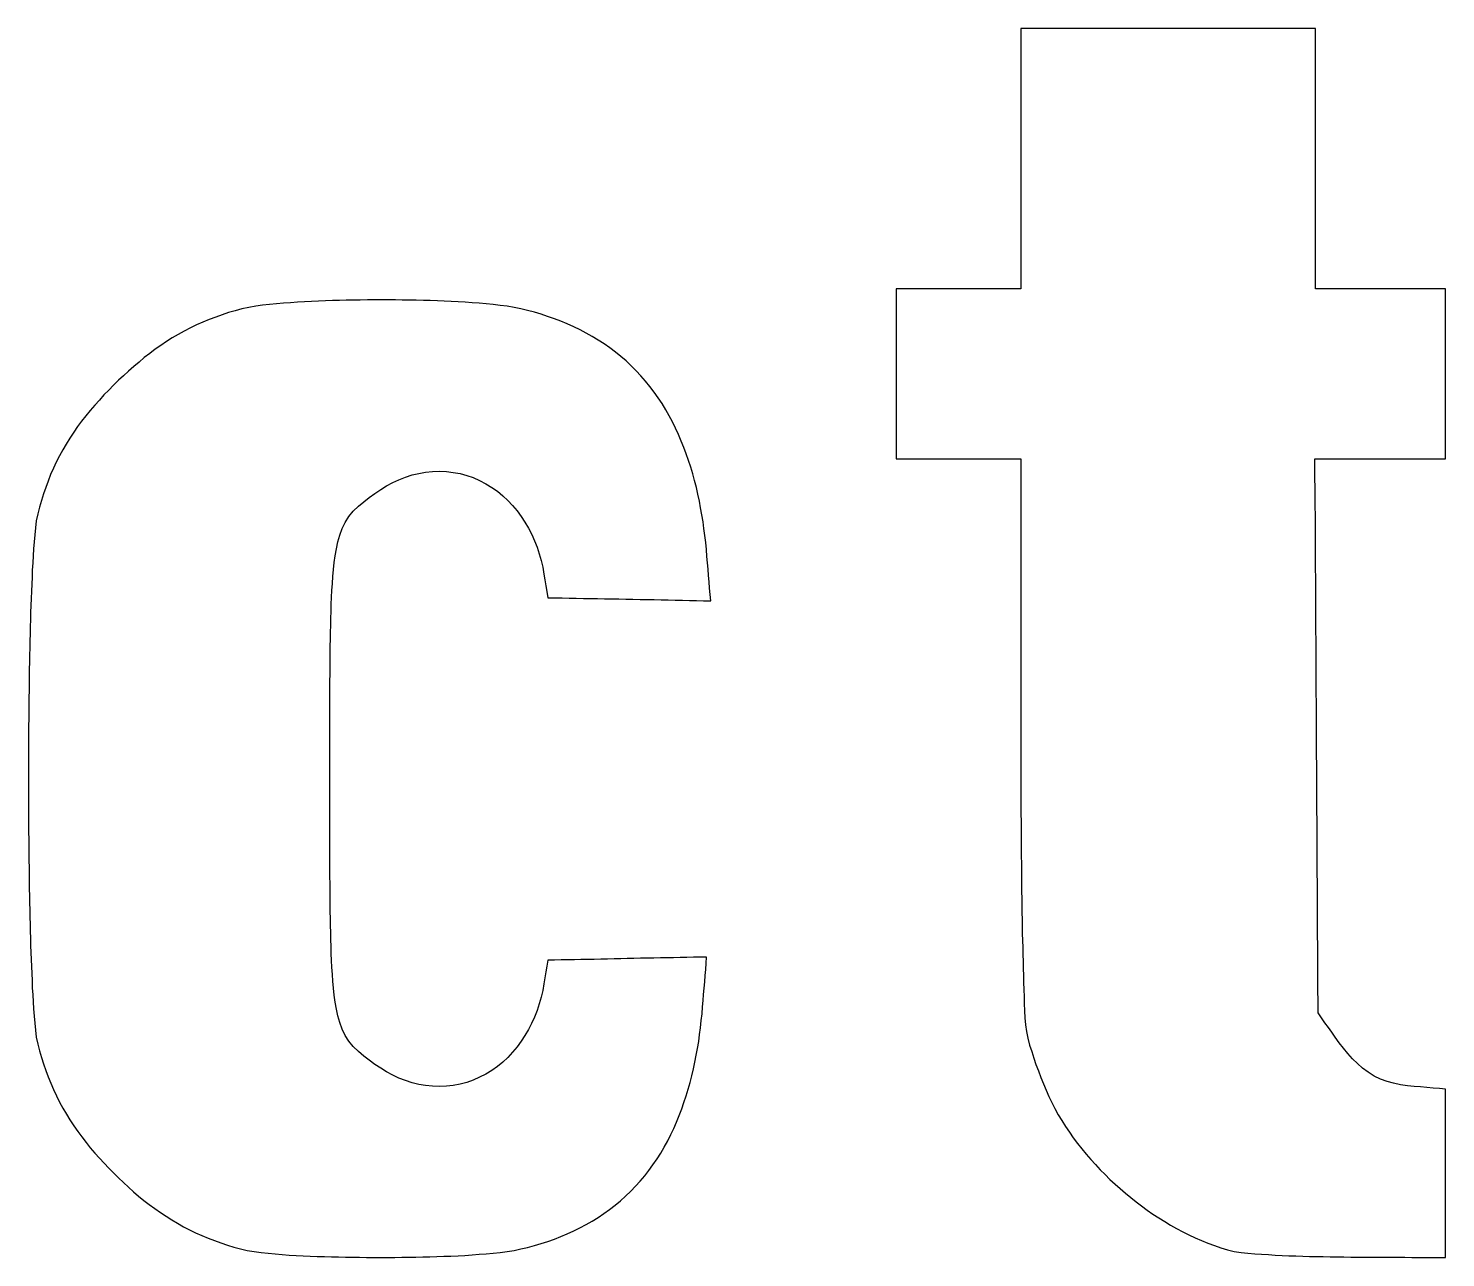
# Model space of a CAD drawing. Extents: x 0 to 428, y 0 to 74.
# Drawn here: x 114.5 to 185.1, y 11.3 to 72.6 of the extents above; entities that cross this region are included whole.
import ezdxf

# ---------------------------------------------------------------- set-up
doc = ezdxf.new("R2010")
doc.units = 0
doc.layers.add('ink_ext_XXXXXX', color=7, linetype='CONTINUOUS')

msp = doc.modelspace()

# ---------------------------------------------------------------- linework, layer by layer
at = {"layer": 'ink_ext_XXXXXX', "color": 7}
for points in [[(163.971111, 72.575208), (163.971111, 72.222431), (163.971111, 71.878472), (163.971111, 71.525694), (163.971111, 71.172917), (163.971111, 70.820139), (163.971111, 70.476181), (163.971111, 70.123403), (163.971111, 69.770625), (163.971111, 69.417847), (163.971111, 69.065069), (163.971111, 68.721111), (163.971111, 68.368333), (163.971111, 68.015556), (163.971111, 67.662778), (163.971111, 67.31), (163.971111, 66.966042), (163.971111, 66.613264), (163.971111, 66.260486), (163.971111, 65.907708), (163.971111, 65.56375), (163.971111, 65.210972), (163.971111, 64.858194), (163.971111, 64.505417), (163.971111, 64.152639), (163.971111, 63.808681), (163.971111, 63.455903), (163.971111, 63.103125), (163.971111, 62.750347), (163.971111, 62.406389), (163.971111, 62.053611), (163.971111, 61.700833), (163.971111, 61.348056), (163.971111, 60.995278), (163.971111, 60.651319), (163.971111, 60.298542), (163.971111, 59.945764), (163.971111, 59.592986), (163.627153, 59.592986), (163.283194, 59.592986), (162.939236, 59.592986), (162.595278, 59.592986), (162.2425, 59.592986), (161.898542, 59.592986), (161.554583, 59.592986), (161.210625, 59.592986), (160.866667, 59.592986), (160.522708, 59.592986), (160.17875, 59.592986), (159.834792, 59.592986), (159.490833, 59.592986), (159.138056, 59.592986), (158.794097, 59.592986), (158.450139, 59.592986), (158.106181, 59.592986), (157.762222, 59.592986), (157.762222, 59.240208), (157.762222, 58.887431), (157.762222, 58.534653), (157.762222, 58.181875), (157.762222, 57.829097), (157.762222, 57.476319), (157.762222, 57.123542), (157.762222, 56.770764), (157.762222, 56.417986), (157.762222, 56.065208), (157.762222, 55.712431), (157.762222, 55.359653), (157.762222, 55.006875), (157.762222, 54.654097), (157.762222, 54.301319), (157.762222, 53.948542), (157.762222, 53.595764), (157.762222, 53.242986), (157.762222, 52.890208), (157.762222, 52.537431), (157.762222, 52.184653), (157.762222, 51.831875), (157.762222, 51.479097), (157.762222, 51.126319), (158.106181, 51.126319), (158.450139, 51.126319), (158.794097, 51.126319), (159.138056, 51.126319), (159.490833, 51.126319), (159.834792, 51.126319), (160.17875, 51.126319), (160.522708, 51.126319), (160.866667, 51.126319), (161.210625, 51.126319), (161.554583, 51.126319), (161.898542, 51.126319), (162.2425, 51.126319), (162.595278, 51.126319), (162.939236, 51.126319), (163.283194, 51.126319), (163.627153, 51.126319), (163.971111, 51.126319), (163.971111, 50.782361), (163.971111, 50.438403), (163.971111, 50.085625), (163.971111, 49.741667), (163.971111, 49.397708), (163.971111, 49.05375), (163.971111, 48.700972), (163.971111, 48.357014), (163.971111, 48.013056), (163.971111, 47.669097), (163.971111, 47.316319), (163.971111, 46.972361), (163.971111, 46.628403), (163.971111, 46.275625), (163.971111, 45.931667), (163.971111, 45.587708), (163.971111, 45.24375), (163.971111, 44.890972), (163.971111, 44.547014), (163.971111, 44.203056), (163.971111, 43.859097), (163.971111, 43.506319), (163.971111, 43.162361), (163.971111, 42.818403), (163.971111, 42.465625), (163.971111, 42.121667), (163.971111, 41.777708), (163.971111, 41.43375), (163.971111, 41.080972), (163.971111, 40.737014), (163.971111, 40.393056), (163.971111, 40.049097), (163.971111, 39.696319), (163.971111, 39.352361), (163.971111, 39.008403), (163.971111, 38.655625), (163.971111, 38.311667), (163.971111, 37.967708), (163.971111, 37.62375), (163.971111, 37.270972), (163.971111, 36.918194), (163.971111, 36.574236), (163.971111, 36.221458), (163.971111, 35.868681), (163.971111, 35.524722), (163.971111, 35.171944), (163.979931, 34.827986), (163.979931, 34.475208), (163.979931, 34.122431), (163.979931, 33.778472), (163.979931, 33.425694), (163.98875, 33.072917), (163.98875, 32.728958), (163.98875, 32.376181), (163.997569, 32.023403), (163.997569, 31.679444), (163.997569, 31.326667), (164.006389, 30.973889), (164.006389, 30.629931), (164.006389, 30.277153), (164.015208, 29.924375), (164.015208, 29.580417), (164.024028, 29.227639), (164.024028, 28.883681), (164.032847, 28.530903), (164.041667, 28.178125), (164.041667, 27.834167), (164.050486, 27.481389), (164.059306, 27.128611), (164.068125, 26.784653), (164.076944, 26.431875), (164.085764, 26.079097), (164.094583, 25.735139), (164.103403, 25.382361), (164.112222, 25.038403), (164.121042, 24.685625), (164.138681, 24.332847), (164.1475, 23.988889), (164.165139, 23.636111), (164.182778, 23.283333), (164.209236, 22.939375), (164.253333, 22.595417), (164.323889, 22.260278), (164.412083, 21.925139), (164.517917, 21.598819), (164.62375, 21.2725), (164.729583, 20.955), (164.853056, 20.6375), (164.976528, 20.311181), (165.1, 19.993681), (165.232292, 19.685), (165.373403, 19.3675), (165.523333, 19.058819), (165.673264, 18.758958), (165.840833, 18.450278), (166.017222, 18.159236), (166.202431, 17.868194), (166.396458, 17.577153), (166.590486, 17.294931), (166.802153, 17.021528), (167.013819, 16.748125), (167.234306, 16.483542), (167.463611, 16.227778), (167.692917, 15.972014), (167.931042, 15.71625), (168.169167, 15.478125), (168.416111, 15.231181), (168.671875, 15.001875), (168.927639, 14.772569), (169.183403, 14.543264), (169.456806, 14.322778), (169.721389, 14.111111), (169.994792, 13.908264), (170.277014, 13.705417), (170.559236, 13.502569), (170.850278, 13.317361), (171.141319, 13.132153), (171.432361, 12.955764), (171.732222, 12.788194), (172.040903, 12.620625), (172.349583, 12.470694), (172.658264, 12.320764), (172.975764, 12.188472), (173.293264, 12.056181), (173.619583, 11.932708), (173.945903, 11.826875), (174.272222, 11.729861), (174.607361, 11.641667), (174.951319, 11.58875), (175.286458, 11.553472), (175.630417, 11.527014), (175.965556, 11.500556), (176.309514, 11.482917), (176.653472, 11.465278), (176.988611, 11.447639), (177.332569, 11.43), (177.676528, 11.421181), (178.020486, 11.412361), (178.355625, 11.394722), (178.699583, 11.385903), (179.043542, 11.385903), (179.3875, 11.377083), (179.722639, 11.368264), (180.066597, 11.368264), (180.410556, 11.359444), (180.745694, 11.359444), (181.089653, 11.359444), (181.424792, 11.359444), (181.759931, 11.359444), (182.095069, 11.350625), (182.439028, 11.350625), (182.774167, 11.350625), (183.109306, 11.350625), (183.453264, 11.341806), (183.788403, 11.341806), (184.123542, 11.341806), (184.458681, 11.341806), (184.802639, 11.341806), (185.137778, 11.332986), (185.137778, 11.685764), (185.137778, 12.038542), (185.137778, 12.3825), (185.137778, 12.735278), (185.137778, 13.088056), (185.137778, 13.432014), (185.137778, 13.784792), (185.137778, 14.137569), (185.137778, 14.481528), (185.137778, 14.834306), (185.137778, 15.187083), (185.137778, 15.531042), (185.137778, 15.883819), (185.137778, 16.236597), (185.137778, 16.580556), (185.137778, 16.933333), (185.137778, 17.286111), (185.137778, 17.630069), (185.137778, 17.982847), (185.137778, 18.335625), (185.137778, 18.679583), (185.137778, 19.032361), (185.137778, 19.385139), (185.137778, 19.729097), (184.829097, 19.755556), (184.511597, 19.782014), (184.202917, 19.808472), (183.885417, 19.834931), (183.576736, 19.861389), (183.232778, 19.896667), (182.888819, 19.949583), (182.544861, 20.020139), (182.218542, 20.108333), (181.892222, 20.231806), (181.583542, 20.381736), (181.283681, 20.566944), (181.001458, 20.769792), (180.745694, 20.999097), (180.49875, 21.237222), (180.269444, 21.501806), (180.048958, 21.766389), (179.837292, 22.039792), (179.634444, 22.322014), (179.466875, 22.560139), (179.299306, 22.798264), (179.122917, 23.036389), (178.955347, 23.283333), (178.787778, 23.521458), (178.787778, 23.865417), (178.787778, 24.209375), (178.778958, 24.553333), (178.778958, 24.897292), (178.778958, 25.24125), (178.778958, 25.594028), (178.770139, 25.937986), (178.770139, 26.281944), (178.770139, 26.625903), (178.770139, 26.969861), (178.761319, 27.313819), (178.761319, 27.657778), (178.761319, 28.001736), (178.761319, 28.354514), (178.761319, 28.698472), (178.7525, 29.042431), (178.7525, 29.386389), (178.7525, 29.730347), (178.7525, 30.074306), (178.743681, 30.418264), (178.743681, 30.771042), (178.743681, 31.115), (178.743681, 31.458958), (178.734861, 31.802917), (178.734861, 32.146875), (178.734861, 32.490833), (178.734861, 32.834792), (178.734861, 33.17875), (178.726042, 33.531528), (178.726042, 33.875486), (178.726042, 34.219444), (178.726042, 34.563403), (178.717222, 34.907361), (178.717222, 35.251319), (178.717222, 35.595278), (178.717222, 35.948056), (178.708403, 36.292014), (178.708403, 36.635972), (178.708403, 36.979931), (178.708403, 37.323889), (178.708403, 37.667847), (178.699583, 38.011806), (178.699583, 38.355764), (178.699583, 38.708542), (178.699583, 39.0525), (178.690764, 39.396458), (178.690764, 39.740417), (178.690764, 40.084375), (178.690764, 40.428333), (178.690764, 40.772292), (178.681944, 41.125069), (178.681944, 41.469028), (178.681944, 41.812986), (178.681944, 42.156944), (178.673125, 42.500903), (178.673125, 42.844861), (178.673125, 43.188819), (178.673125, 43.532778), (178.673125, 43.885556), (178.664306, 44.229514), (178.664306, 44.573472), (178.664306, 44.917431), (178.664306, 45.261389), (178.655486, 45.605347), (178.655486, 45.949306), (178.655486, 46.293264), (178.655486, 46.646042), (178.646667, 46.99), (178.646667, 47.333958), (178.646667, 47.677917), (178.646667, 48.021875), (178.646667, 48.365833), (178.637847, 48.709792), (178.637847, 49.05375), (178.637847, 49.406528), (178.637847, 49.750486), (178.629028, 50.094444), (178.629028, 50.438403), (178.629028, 50.782361), (178.629028, 51.126319), (178.972986, 51.126319), (179.308125, 51.126319), (179.652083, 51.126319), (179.996042, 51.126319), (180.34, 51.126319), (180.683958, 51.126319), (181.027917, 51.126319), (181.371875, 51.126319), (181.707014, 51.126319), (182.050972, 51.126319), (182.394931, 51.126319), (182.738889, 51.126319), (183.082847, 51.126319), (183.426806, 51.126319), (183.770764, 51.126319), (184.105903, 51.126319), (184.449861, 51.126319), (184.793819, 51.126319), (185.137778, 51.126319), (185.137778, 51.479097), (185.137778, 51.831875), (185.137778, 52.184653), (185.137778, 52.537431), (185.137778, 52.890208), (185.137778, 53.242986), (185.137778, 53.595764), (185.137778, 53.948542), (185.137778, 54.301319), (185.137778, 54.654097), (185.137778, 55.006875), (185.137778, 55.359653), (185.137778, 55.712431), (185.137778, 56.065208), (185.137778, 56.417986), (185.137778, 56.770764), (185.137778, 57.123542), (185.137778, 57.476319), (185.137778, 57.829097), (185.137778, 58.181875), (185.137778, 58.534653), (185.137778, 58.887431), (185.137778, 59.240208), (185.137778, 59.592986), (184.793819, 59.592986), (184.458681, 59.592986), (184.114722, 59.592986), (183.770764, 59.592986), (183.426806, 59.592986), (183.091667, 59.592986), (182.747708, 59.592986), (182.40375, 59.592986), (182.059792, 59.592986), (181.724653, 59.592986), (181.380694, 59.592986), (181.036736, 59.592986), (180.692778, 59.592986), (180.357639, 59.592986), (180.013681, 59.592986), (179.669722, 59.592986), (179.325764, 59.592986), (178.990625, 59.592986), (178.646667, 59.592986), (178.646667, 59.945764), (178.646667, 60.298542), (178.646667, 60.651319), (178.646667, 60.995278), (178.646667, 61.348056), (178.646667, 61.700833), (178.646667, 62.053611), (178.646667, 62.406389), (178.646667, 62.750347), (178.646667, 63.103125), (178.646667, 63.455903), (178.646667, 63.808681), (178.646667, 64.152639), (178.646667, 64.505417), (178.646667, 64.858194), (178.646667, 65.210972), (178.646667, 65.56375), (178.646667, 65.907708), (178.646667, 66.260486), (178.646667, 66.613264), (178.646667, 66.966042), (178.646667, 67.31), (178.646667, 67.662778), (178.646667, 68.015556), (178.646667, 68.368333), (178.646667, 68.721111), (178.646667, 69.065069), (178.646667, 69.417847), (178.646667, 69.770625), (178.646667, 70.123403), (178.646667, 70.476181), (178.646667, 70.820139), (178.646667, 71.172917), (178.646667, 71.525694), (178.646667, 71.878472), (178.646667, 72.222431), (178.646667, 72.575208), (178.293889, 72.575208), (177.949931, 72.575208), (177.597153, 72.575208), (177.244375, 72.575208), (176.900417, 72.575208), (176.547639, 72.575208), (176.203681, 72.575208), (175.850903, 72.575208), (175.498125, 72.575208), (175.154167, 72.575208), (174.801389, 72.575208), (174.457431, 72.575208), (174.104653, 72.575208), (173.751875, 72.575208), (173.407917, 72.575208), (173.055139, 72.575208), (172.702361, 72.575208), (172.358403, 72.575208), (172.005625, 72.575208), (171.661667, 72.575208), (171.308889, 72.575208), (170.956111, 72.575208), (170.612153, 72.575208), (170.259375, 72.575208), (169.915417, 72.575208), (169.562639, 72.575208), (169.209861, 72.575208), (168.865903, 72.575208), (168.513125, 72.575208), (168.160347, 72.575208), (167.816389, 72.575208), (167.463611, 72.575208), (167.119653, 72.575208), (166.766875, 72.575208), (166.414097, 72.575208), (166.070139, 72.575208), (165.717361, 72.575208), (165.373403, 72.575208), (165.020625, 72.575208), (164.667847, 72.575208), (164.323889, 72.575208), (163.971111, 72.575208), (163.971111, 72.575208)], [(131.427361, 59.046181), (131.074583, 59.037361), (130.730625, 59.037361), (130.377847, 59.028542), (130.033889, 59.019722), (129.681111, 59.010903), (129.337153, 59.002083), (128.984375, 58.984444), (128.640417, 58.966806), (128.287639, 58.949167), (127.943681, 58.931528), (127.590903, 58.905069), (127.246944, 58.878611), (126.894167, 58.852153), (126.550208, 58.816875), (126.20625, 58.781597), (125.862292, 58.728681), (125.518333, 58.675764), (125.174375, 58.596389), (124.848056, 58.508194), (124.512917, 58.411181), (124.195417, 58.305347), (123.869097, 58.190694), (123.551597, 58.067222), (123.234097, 57.94375), (122.916597, 57.802639), (122.607917, 57.652708), (122.308056, 57.493958), (122.008194, 57.326389), (121.708333, 57.15), (121.426111, 56.973611), (121.135069, 56.779583), (120.861667, 56.585556), (120.588264, 56.382708), (120.314861, 56.171042), (120.050278, 55.950556), (119.785694, 55.730069), (119.529931, 55.500764), (119.274167, 55.271458), (119.027222, 55.042153), (118.780278, 54.795208), (118.542153, 54.557083), (118.304028, 54.310139), (118.074722, 54.054375), (117.845417, 53.798611), (117.616111, 53.542847), (117.404444, 53.278264), (117.192778, 53.004861), (116.989931, 52.731458), (116.795903, 52.449236), (116.601875, 52.158194), (116.425486, 51.867153), (116.257917, 51.576111), (116.090347, 51.27625), (115.931597, 50.967569), (115.790486, 50.658889), (115.649375, 50.341389), (115.525903, 50.023889), (115.402431, 49.706389), (115.296597, 49.380069), (115.190764, 49.05375), (115.09375, 48.727431), (115.005556, 48.392292), (114.935, 48.048333), (114.890903, 47.695556), (114.855625, 47.342778), (114.820347, 46.998819), (114.802708, 46.646042), (114.77625, 46.293264), (114.758611, 45.940486), (114.732153, 45.587708), (114.723333, 45.234931), (114.705694, 44.882153), (114.688056, 44.529375), (114.679236, 44.176597), (114.661597, 43.823819), (114.652778, 43.471042), (114.643958, 43.118264), (114.635139, 42.765486), (114.626319, 42.412708), (114.6175, 42.059931), (114.608681, 41.707153), (114.599861, 41.354375), (114.591042, 41.001597), (114.582222, 40.648819), (114.582222, 40.296042), (114.573403, 39.943264), (114.573403, 39.590486), (114.564583, 39.237708), (114.564583, 38.884931), (114.555764, 38.532153), (114.555764, 38.179375), (114.546944, 37.826597), (114.546944, 37.473819), (114.546944, 37.121042), (114.546944, 36.768264), (114.546944, 36.415486), (114.538125, 36.062708), (114.538125, 35.709931), (114.538125, 35.357153), (114.538125, 35.004375), (114.538125, 34.651597), (114.538125, 34.298819), (114.546944, 33.946042), (114.546944, 33.593264), (114.546944, 33.240486), (114.546944, 32.887708), (114.546944, 32.534931), (114.555764, 32.182153), (114.555764, 31.829375), (114.564583, 31.476597), (114.564583, 31.123819), (114.573403, 30.771042), (114.573403, 30.418264), (114.582222, 30.065486), (114.582222, 29.712708), (114.591042, 29.359931), (114.599861, 29.007153), (114.608681, 28.654375), (114.6175, 28.301597), (114.626319, 27.948819), (114.635139, 27.596042), (114.643958, 27.243264), (114.652778, 26.890486), (114.661597, 26.537708), (114.679236, 26.19375), (114.688056, 25.840972), (114.705694, 25.488194), (114.723333, 25.135417), (114.732153, 24.782639), (114.758611, 24.429861), (114.77625, 24.077083), (114.802708, 23.724306), (114.820347, 23.371528), (114.855625, 23.01875), (114.890903, 22.665972), (114.935, 22.322014), (115.005556, 21.969236), (115.09375, 21.642917), (115.190764, 21.307778), (115.296597, 20.981458), (115.402431, 20.655139), (115.525903, 20.337639), (115.658194, 20.020139), (115.790486, 19.702639), (115.940417, 19.393958), (116.090347, 19.085278), (116.257917, 18.785417), (116.434306, 18.485556), (116.610694, 18.194514), (116.795903, 17.903472), (116.99875, 17.62125), (117.201597, 17.347847), (117.413264, 17.074444), (117.624931, 16.809861), (117.845417, 16.545278), (118.074722, 16.289514), (118.312847, 16.03375), (118.542153, 15.786806), (118.789097, 15.539861), (119.027222, 15.301736), (119.274167, 15.072431), (119.521111, 14.843125), (119.776875, 14.613819), (120.032639, 14.393333), (120.297222, 14.181667), (120.561806, 13.978819), (120.835208, 13.775972), (121.117431, 13.581944), (121.399653, 13.396736), (121.681875, 13.211528), (121.972917, 13.043958), (122.272778, 12.876389), (122.572639, 12.726458), (122.8725, 12.576528), (123.181181, 12.435417), (123.498681, 12.303125), (123.807361, 12.179653), (124.124861, 12.065), (124.451181, 11.959167), (124.7775, 11.862153), (125.103819, 11.773958), (125.438958, 11.694583), (125.791736, 11.641667), (126.135694, 11.58875), (126.479653, 11.553472), (126.832431, 11.518194), (127.185208, 11.491736), (127.529167, 11.465278), (127.881944, 11.447639), (128.234722, 11.43), (128.578681, 11.412361), (128.931458, 11.394722), (129.284236, 11.385903), (129.637014, 11.377083), (129.980972, 11.368264), (130.33375, 11.359444), (130.686528, 11.350625), (131.030486, 11.350625), (131.383264, 11.341806), (131.736042, 11.341806), (132.088819, 11.341806), (132.432778, 11.341806), (132.785556, 11.341806), (133.138333, 11.350625), (133.491111, 11.350625), (133.835069, 11.359444), (134.187847, 11.368264), (134.540625, 11.377083), (134.893403, 11.385903), (135.237361, 11.403542), (135.590139, 11.412361), (135.942917, 11.43), (136.286875, 11.447639), (136.639653, 11.474097), (136.992431, 11.500556), (137.336389, 11.527014), (137.689167, 11.553472), (138.033125, 11.597569), (138.385903, 11.641667), (138.729861, 11.694583), (139.073819, 11.765139), (139.408958, 11.844514), (139.744097, 11.932708), (140.079236, 12.038542), (140.414375, 12.144375), (140.740694, 12.259028), (141.058194, 12.3825), (141.384514, 12.523611), (141.702014, 12.664722), (142.010694, 12.814653), (142.319375, 12.982222), (142.619236, 13.149792), (142.919097, 13.335), (143.201319, 13.529028), (143.483542, 13.731875), (143.765764, 13.943542), (144.030347, 14.164028), (144.286111, 14.393333), (144.541875, 14.640278), (144.78, 14.887222), (145.018125, 15.142986), (145.238611, 15.407569), (145.450278, 15.680972), (145.653125, 15.963194), (145.855972, 16.254236), (146.041181, 16.545278), (146.217569, 16.845139), (146.385139, 17.153819), (146.543889, 17.4625), (146.685, 17.771181), (146.826111, 18.088681), (146.958403, 18.415), (147.081875, 18.741319), (147.196528, 19.067639), (147.311181, 19.393958), (147.408194, 19.729097), (147.505208, 20.064236), (147.584583, 20.399375), (147.663958, 20.743333), (147.743333, 21.078472), (147.805069, 21.422431), (147.866806, 21.757569), (147.928542, 22.101528), (147.972639, 22.445486), (148.016736, 22.789444), (148.060833, 23.142222), (148.096111, 23.486181), (148.122569, 23.830139), (148.149028, 24.138819), (148.175486, 24.4475), (148.201944, 24.756181), (148.228403, 25.073681), (148.254861, 25.382361), (148.281319, 25.691042), (148.298958, 25.999722), (148.325417, 26.308403), (147.999097, 26.299583), (147.672778, 26.299583), (147.337639, 26.290764), (147.011319, 26.281944), (146.676181, 26.273125), (146.349861, 26.273125), (146.023542, 26.264306), (145.688403, 26.255486), (145.362083, 26.246667), (145.035764, 26.246667), (144.700625, 26.237847), (144.374306, 26.229028), (144.047986, 26.220208), (143.712847, 26.220208), (143.386528, 26.211389), (143.060208, 26.202569), (142.725069, 26.19375), (142.39875, 26.19375), (142.063611, 26.184931), (141.737292, 26.176111), (141.410972, 26.176111), (141.075833, 26.167292), (140.749514, 26.158472), (140.423194, 26.149653), (140.370278, 25.858611), (140.317361, 25.567569), (140.273264, 25.276528), (140.220347, 24.976667), (140.158611, 24.641528), (140.079236, 24.306389), (139.982222, 23.97125), (139.876389, 23.644931), (139.744097, 23.318611), (139.602986, 23.001111), (139.453056, 22.692431), (139.276667, 22.392569), (139.091458, 22.110347), (138.879792, 21.828125), (138.659306, 21.563542), (138.421181, 21.307778), (138.174236, 21.078472), (137.900833, 20.857986), (137.618611, 20.655139), (137.327569, 20.47875), (137.018889, 20.32), (136.701389, 20.178889), (136.375069, 20.064236), (136.039931, 19.976042), (135.704792, 19.914306), (135.360833, 19.870208), (135.016875, 19.852569), (134.672917, 19.870208), (134.328958, 19.905486), (133.985, 19.967222), (133.649861, 20.046597), (133.323542, 20.152431), (132.997222, 20.275903), (132.688542, 20.425833), (132.379861, 20.584583), (132.088819, 20.769792), (131.797778, 20.963819), (131.515556, 21.166667), (131.242153, 21.378333), (130.977569, 21.598819), (130.721806, 21.845764), (130.501319, 22.110347), (130.316111, 22.401389), (130.166181, 22.718889), (130.051528, 23.045208), (129.954514, 23.380347), (129.883958, 23.715486), (129.822222, 24.059444), (129.778125, 24.403403), (129.742847, 24.756181), (129.707569, 25.100139), (129.681111, 25.444097), (129.663472, 25.796875), (129.645833, 26.140833), (129.628194, 26.484792), (129.619375, 26.837569), (129.610556, 27.181528), (129.601736, 27.534306), (129.592917, 27.878264), (129.584097, 28.222222), (129.575278, 28.575), (129.575278, 28.918958), (129.566458, 29.271736), (129.566458, 29.615694), (129.566458, 29.968472), (129.557639, 30.312431), (129.557639, 30.665208), (129.557639, 31.009167), (129.557639, 31.353125), (129.557639, 31.705903), (129.557639, 32.049861), (129.557639, 32.402639), (129.548819, 32.746597), (129.548819, 33.099375), (129.548819, 33.443333), (129.548819, 33.787292), (129.548819, 34.140069), (129.548819, 34.484028), (129.548819, 34.836806), (129.548819, 35.180764), (129.548819, 35.533542), (129.548819, 35.8775), (129.548819, 36.230278), (129.548819, 36.574236), (129.548819, 36.918194), (129.548819, 37.270972), (129.548819, 37.614931), (129.557639, 37.967708), (129.557639, 38.311667), (129.557639, 38.664444), (129.557639, 39.008403), (129.557639, 39.361181), (129.557639, 39.705139), (129.557639, 40.049097), (129.566458, 40.401875), (129.566458, 40.745833), (129.566458, 41.098611), (129.575278, 41.442569), (129.575278, 41.795347), (129.584097, 42.139306), (129.592917, 42.483264), (129.601736, 42.836042), (129.610556, 43.18), (129.619375, 43.532778), (129.628194, 43.876736), (129.645833, 44.229514), (129.663472, 44.573472), (129.681111, 44.917431), (129.707569, 45.270208), (129.742847, 45.614167), (129.778125, 45.958125), (129.822222, 46.302083), (129.883958, 46.646042), (129.954514, 46.99), (130.051528, 47.325139), (130.166181, 47.651458), (130.316111, 47.960139), (130.501319, 48.26), (130.721806, 48.524583), (130.977569, 48.762708), (131.242153, 48.992014), (131.515556, 49.203681), (131.797778, 49.406528), (132.088819, 49.600556), (132.379861, 49.776944), (132.688542, 49.944514), (132.997222, 50.085625), (133.323542, 50.217917), (133.649861, 50.32375), (133.985, 50.403125), (134.328958, 50.464861), (134.672917, 50.500139), (135.016875, 50.508958), (135.360833, 50.491319), (135.704792, 50.456042), (136.039931, 50.394306), (136.375069, 50.297292), (136.701389, 50.191458), (137.018889, 50.050347), (137.327569, 49.891597), (137.618611, 49.706389), (137.900833, 49.512361), (138.174236, 49.291875), (138.421181, 49.05375), (138.659306, 48.806806), (138.879792, 48.533403), (139.091458, 48.26), (139.276667, 47.968958), (139.453056, 47.669097), (139.611806, 47.360417), (139.744097, 47.042917), (139.876389, 46.725417), (139.982222, 46.399097), (140.079236, 46.063958), (140.158611, 45.728819), (140.220347, 45.384861), (140.273264, 45.093819), (140.317361, 44.802778), (140.370278, 44.511736), (140.423194, 44.211875), (140.775972, 44.211875), (141.12875, 44.203056), (141.481528, 44.194236), (141.834306, 44.185417), (142.187083, 44.176597), (142.539861, 44.176597), (142.892639, 44.167778), (143.245417, 44.158958), (143.598194, 44.150139), (143.950972, 44.150139), (144.30375, 44.141319), (144.656528, 44.1325), (145.009306, 44.123681), (145.362083, 44.114861), (145.706042, 44.114861), (146.058819, 44.106042), (146.411597, 44.097222), (146.764375, 44.088403), (147.117153, 44.088403), (147.469931, 44.079583), (147.822708, 44.070764), (148.175486, 44.061944), (148.528264, 44.061944), (148.501806, 44.370625), (148.475347, 44.688125), (148.448889, 45.005625), (148.422431, 45.323125), (148.395972, 45.631806), (148.369514, 45.949306), (148.343056, 46.266806), (148.316597, 46.610764), (148.281319, 46.954722), (148.237222, 47.3075), (148.193125, 47.651458), (148.149028, 47.995417), (148.087292, 48.339375), (148.025556, 48.683333), (147.963819, 49.027292), (147.893264, 49.362431), (147.813889, 49.706389), (147.725694, 50.041528), (147.6375, 50.376667), (147.531667, 50.711806), (147.425833, 51.038125), (147.311181, 51.373264), (147.196528, 51.699583), (147.064236, 52.017083), (146.923125, 52.343403), (146.782014, 52.660903), (146.623264, 52.969583), (146.464514, 53.278264), (146.288125, 53.578125), (146.102917, 53.877986), (145.917708, 54.169028), (145.714861, 54.45125), (145.503194, 54.724653), (145.282708, 54.998056), (145.053403, 55.262639), (144.815278, 55.518403), (144.568333, 55.765347), (144.321389, 56.003472), (144.056806, 56.232778), (143.783403, 56.444444), (143.501181, 56.656111), (143.218958, 56.858958), (142.927917, 57.044167), (142.628056, 57.229375), (142.328194, 57.396944), (142.019514, 57.555694), (141.702014, 57.705625), (141.384514, 57.855556), (141.067014, 57.987847), (140.740694, 58.111319), (140.405556, 58.225972), (140.079236, 58.331806), (139.744097, 58.428819), (139.408958, 58.525833), (139.073819, 58.605208), (138.729861, 58.675764), (138.385903, 58.728681), (138.041944, 58.772778), (137.689167, 58.816875), (137.345208, 58.852153), (137.00125, 58.878611), (136.648472, 58.905069), (136.304514, 58.931528), (135.951736, 58.949167), (135.607778, 58.966806), (135.255, 58.984444), (134.911042, 58.993264), (134.558264, 59.010903), (134.214306, 59.019722), (133.861528, 59.028542), (133.517569, 59.037361), (133.164792, 59.037361), (132.820833, 59.046181), (132.468056, 59.046181), (132.124097, 59.046181), (131.771319, 59.046181), (131.427361, 59.046181), (131.427361, 59.046181)]]:
    msp.add_lwpolyline(points, dxfattribs=at)

doc.saveas('drawing.dxf')
